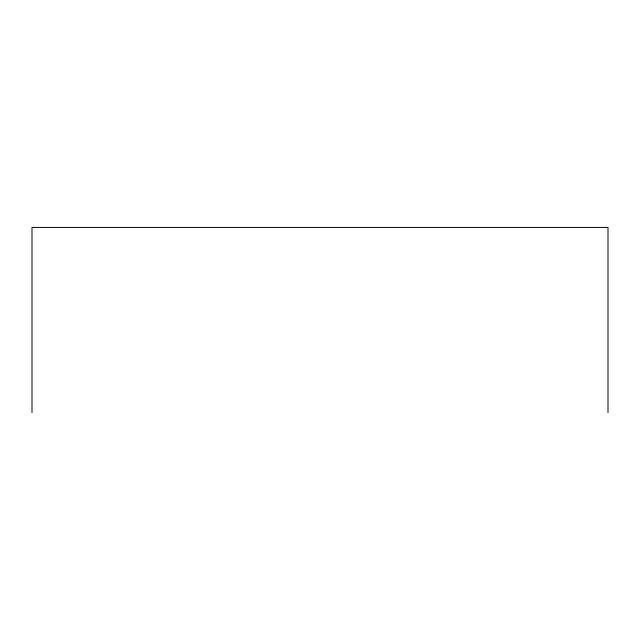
<?xml version="1.0" encoding="UTF-8"?>
<svg xmlns="http://www.w3.org/2000/svg" width="640" height="640" viewBox="0 0 640 640"><rect width="100%" height="100%" fill="white"/><g stroke="black" fill="none" stroke-linecap="round" stroke-linejoin="round"><path stroke-width="0.96" d="M608 412.568L608 227.432L32 227.432L32 412.568"/></g></svg>
